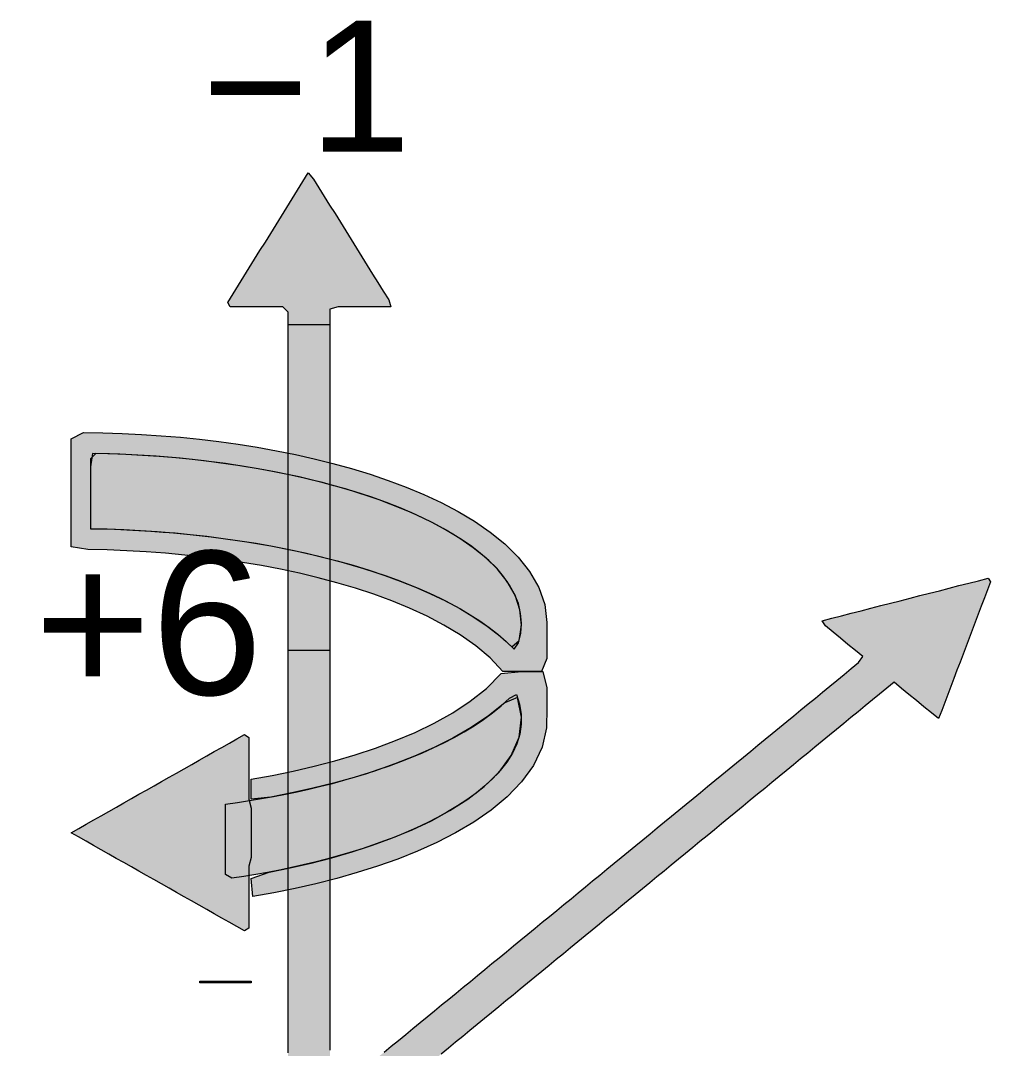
# Model space of a CAD drawing. Extents: x 23 to 1443, y 408 to 1218.
# Drawn here: x 1216.3 to 1366.6, y 1024.4 to 1183.7 of the extents above; entities that cross this region are included whole.
import ezdxf

# ---------------------------------------------------------------- set-up
doc = ezdxf.new("R2010")
doc.units = 0
doc.layers.get('0').update_dxf_attribs({"lineweight": 0})
doc.styles.add('ArialMT', font='ArialMT.ttf')

msp = doc.modelspace()

# ---------------------------------------------------------------- hatches: boundary and pattern name
at = {"true_color": 0x030000}
h = msp.add_hatch(color=256, dxfattribs=at)
h.dxf.hatch_style = 1
h.paths.add_polyline_path([(1264.25, 879.89), (1265.89, 879.89), (1267.53, 879.89), (1269.16, 879.89), (1270.8, 879.89), (1272.44, 879.89), (1273.99, 879.85), (1273.1, 878.54), (1272.21, 877.24), (1271.33, 875.93), (1270.44, 874.63), (1269.55, 873.33), (1268.67, 872.02), (1267.78, 870.72), (1266.89, 869.41), (1266.01, 868.11), (1265.12, 866.81), (1264.23, 865.5), (1263.35, 864.2), (1262.46, 862.89), (1261.57, 861.59), (1260.69, 861.21), (1259.8, 862.52), (1258.91, 863.82), (1258.03, 865.13), (1257.14, 866.43), (1256.25, 867.73), (1255.36, 869.04), (1254.48, 870.34), (1253.59, 871.65), (1252.7, 872.95), (1251.82, 874.25), (1250.93, 875.56), (1250.04, 876.86), (1249.16, 878.17), (1248.27, 879.47), (1249.09, 879.89), (1250.72, 879.89), (1252.36, 879.89), (1254, 879.89), (1255.64, 879.89), (1257.27, 879.89), (1257.75, 881), (1257.75, 882.55), (1257.75, 884.1), (1257.75, 885.65), (1257.75, 887.2), (1257.75, 888.75), (1257.75, 890.3), (1257.75, 891.85), (1257.75, 893.41), (1257.75, 894.96), (1257.75, 896.51), (1257.75, 898.06), (1257.75, 899.61), (1257.75, 901.16), (1257.75, 902.71), (1257.75, 904.27), (1257.75, 905.82), (1257.75, 907.37), (1257.75, 908.92), (1257.75, 910.47), (1257.75, 912.02), (1257.75, 913.57), (1257.75, 915.12), (1257.75, 916.68), (1257.75, 918.23), (1257.75, 919.78), (1257.75, 921.33), (1257.75, 922.88), (1257.75, 924.43), (1257.75, 925.98), (1257.75, 927.53), (1257.75, 929.09), (1257.75, 930.64), (1257.75, 932.19), (1257.75, 933.74), (1257.75, 935.29), (1257.75, 936.84), (1257.75, 938.39), (1257.75, 939.95), (1257.75, 941.5), (1257.75, 943.05), (1257.75, 944.6), (1257.75, 946.15), (1257.75, 947.7), (1257.75, 949.25), (1257.75, 950.8), (1257.75, 952.36), (1257.75, 953.91), (1257.75, 955.46), (1257.75, 957.01), (1257.75, 958.56), (1257.75, 960.11), (1257.75, 961.66), (1257.75, 963.22), (1257.75, 964.77), (1257.75, 966.32), (1257.75, 967.87), (1257.75, 969.42), (1257.75, 970.97), (1257.75, 972.52), (1257.75, 974.07), (1257.75, 975.63), (1257.75, 977.18), (1257.75, 978.73), (1257.75, 980.28), (1257.75, 981.83), (1257.75, 983.38), (1257.75, 984.93), (1257.75, 986.48), (1257.75, 988.04), (1257.75, 989.59), (1257.75, 991.14), (1257.75, 992.69), (1257.75, 994.24), (1257.75, 995.79), (1257.75, 997.34), (1257.75, 998.9), (1257.75, 1000.45), (1257.75, 1002), (1257.75, 1003.55), (1257.75, 1005.1), (1257.75, 1006.65), (1257.75, 1008.2), (1257.75, 1009.75), (1257.75, 1011.31), (1257.75, 1012.86), (1257.75, 1014.41), (1257.75, 1015.96), (1257.75, 1017.51), (1257.75, 1019.06), (1257.75, 1020.61), (1257.75, 1022.16), (1257.75, 1023.72), (1257.75, 1025.27), (1257.75, 1026.82), (1257.75, 1028.37), (1257.75, 1029.92), (1257.75, 1031.47), (1257.75, 1033.02), (1257.75, 1034.58), (1257.75, 1036.13), (1257.75, 1037.68), (1257.75, 1039.23), (1257.75, 1040.78), (1257.75, 1042.33), (1257.75, 1043.88), (1257.75, 1045.43), (1257.75, 1046.99), (1257.75, 1048.54), (1257.75, 1050.09), (1257.75, 1051.64), (1257.75, 1053.19), (1257.75, 1054.74), (1257.75, 1056.29), (1257.75, 1057.85), (1257.75, 1059.4), (1257.75, 1060.95), (1257.75, 1062.5), (1257.75, 1064.05), (1257.75, 1065.6), (1257.75, 1067.15), (1257.75, 1068.7), (1257.75, 1070.26), (1257.75, 1071.81), (1257.75, 1073.36), (1257.75, 1074.91), (1257.75, 1076.46), (1257.75, 1078.01), (1257.75, 1079.56), (1257.75, 1081.11), (1257.75, 1082.67), (1257.75, 1084.22), (1257.75, 1085.77), (1257.75, 1087.32), (1257.75, 1088.87), (1257.75, 1090.42), (1257.75, 1091.97), (1257.75, 1093.53), (1257.75, 1095.08), (1257.75, 1096.63), (1257.75, 1098.18), (1257.75, 1099.73), (1257.75, 1101.28), (1257.75, 1102.83), (1257.75, 1104.38), (1257.75, 1105.94), (1257.75, 1107.49), (1257.75, 1109.04), (1257.75, 1110.59), (1257.75, 1112.14), (1257.75, 1113.69), (1257.75, 1115.24), (1257.75, 1116.79), (1257.75, 1118.35), (1257.75, 1119.9), (1257.75, 1121.45), (1257.75, 1123), (1257.75, 1124.55), (1257.75, 1126.1), (1257.75, 1127.65), (1257.75, 1129.21), (1257.75, 1130.76), (1257.75, 1132.31), (1257.75, 1133.86), (1257.75, 1135.41), (1257.75, 1136.96), (1257.75, 1138.51), (1256.95, 1139.31), (1255.32, 1139.31), (1253.68, 1139.31), (1252.04, 1139.31), (1250.41, 1139.31), (1248.77, 1139.31), (1248.41, 1140.01), (1249.25, 1141.34), (1250.08, 1142.68), (1250.91, 1144.02), (1251.74, 1145.35), (1252.57, 1146.69), (1253.4, 1148.03), (1254.23, 1149.36), (1255.06, 1150.7), (1255.89, 1152.04), (1256.72, 1153.37), (1257.56, 1154.71), (1258.39, 1156.05), (1259.22, 1157.38), (1260.05, 1158.72), (1260.88, 1160.06), (1261.71, 1159.11), (1262.54, 1157.77), (1263.37, 1156.43), (1264.2, 1155.1), (1265.04, 1153.76), (1265.87, 1152.42), (1266.7, 1151.09), (1267.53, 1149.75), (1268.36, 1148.41), (1269.19, 1147.08), (1270.02, 1145.74), (1270.85, 1144.4), (1271.68, 1143.07), (1272.51, 1141.73), (1273.35, 1140.4), (1273.7, 1139.31), (1272.07, 1139.31), (1270.43, 1139.31), (1268.79, 1139.31), (1267.16, 1139.31), (1265.52, 1139.31), (1264.25, 1138.96), (1264.25, 1137.41), (1264.25, 1135.86), (1264.25, 1134.31), (1264.25, 1132.76), (1264.25, 1131.21), (1264.25, 1129.65), (1264.25, 1128.1), (1264.25, 1126.55), (1264.25, 1125), (1264.25, 1123.45), (1264.25, 1121.9), (1264.25, 1120.35), (1264.25, 1118.8), (1264.25, 1117.24), (1264.25, 1115.69), (1264.25, 1114.14), (1264.25, 1112.59), (1264.25, 1111.04), (1264.25, 1109.49), (1264.25, 1107.94), (1264.25, 1106.38), (1264.25, 1104.83), (1264.25, 1103.28), (1264.25, 1101.73), (1264.25, 1100.18), (1264.25, 1098.63), (1264.25, 1097.08), (1264.25, 1095.53), (1264.25, 1093.97), (1264.25, 1092.42), (1264.25, 1090.87), (1264.25, 1089.32), (1264.25, 1087.77), (1264.25, 1086.22), (1264.25, 1084.67), (1264.25, 1083.11), (1264.25, 1081.56), (1264.25, 1080.01), (1264.25, 1078.46), (1264.25, 1076.91), (1264.25, 1075.36), (1264.25, 1073.81), (1264.25, 1072.26), (1264.25, 1070.7), (1264.25, 1069.15), (1264.25, 1067.6), (1264.25, 1066.05), (1264.25, 1064.5), (1264.25, 1062.95), (1264.25, 1061.4), (1264.25, 1059.85), (1264.25, 1058.29), (1264.25, 1056.74), (1264.25, 1055.19), (1264.25, 1053.64), (1264.25, 1052.09), (1264.25, 1050.54), (1264.25, 1048.99), (1264.25, 1047.43), (1264.25, 1045.88), (1264.25, 1044.33), (1264.25, 1042.78), (1264.25, 1041.23), (1264.25, 1039.68), (1264.25, 1038.13), (1264.25, 1036.58), (1264.25, 1035.02), (1264.25, 1033.47), (1264.25, 1031.92), (1264.25, 1030.37), (1264.25, 1028.82), (1264.25, 1027.27), (1264.25, 1025.72), (1264.25, 1024.17), (1264.25, 1022.61), (1264.25, 1021.06), (1264.25, 1019.51), (1264.25, 1017.96), (1264.25, 1016.41), (1264.25, 1014.86), (1264.25, 1013.31), (1264.25, 1011.75), (1264.25, 1010.2), (1264.25, 1008.65), (1264.25, 1007.1), (1264.25, 1005.55), (1264.25, 1004), (1264.25, 1002.45), (1264.25, 1000.9), (1264.25, 999.34), (1264.25, 997.79), (1264.25, 996.24), (1264.25, 994.69), (1264.25, 993.14), (1264.25, 991.59), (1264.25, 990.04), (1264.25, 988.48), (1264.25, 986.93), (1264.25, 985.38), (1264.25, 983.83), (1264.25, 982.28), (1264.25, 980.73), (1264.25, 979.18), (1264.25, 977.63), (1264.25, 976.07), (1264.25, 974.52), (1264.25, 972.97), (1264.25, 971.42), (1264.25, 969.87), (1264.25, 968.32), (1264.25, 966.77), (1264.25, 965.22), (1264.25, 963.66), (1264.25, 962.11), (1264.25, 960.56), (1264.25, 959.01), (1264.25, 957.46), (1264.25, 955.91), (1264.25, 954.36), (1264.25, 952.8), (1264.25, 951.25), (1264.25, 949.7), (1264.25, 948.15), (1264.25, 946.6), (1264.25, 945.05), (1264.25, 943.5), (1264.25, 941.95), (1264.25, 940.39), (1264.25, 938.84), (1264.25, 937.29), (1264.25, 935.74), (1264.25, 934.19), (1264.25, 932.64), (1264.25, 931.09), (1264.25, 929.53), (1264.25, 927.98), (1264.25, 926.43), (1264.25, 924.88), (1264.25, 923.33), (1264.25, 921.78), (1264.25, 920.23), (1264.25, 918.68), (1264.25, 917.12), (1264.25, 915.57), (1264.25, 914.02), (1264.25, 912.47), (1264.25, 910.92), (1264.25, 909.37), (1264.25, 907.82), (1264.25, 906.27), (1264.25, 904.71), (1264.25, 903.16), (1264.25, 901.61), (1264.25, 900.06), (1264.25, 898.51), (1264.25, 896.96), (1264.25, 895.41), (1264.25, 893.85), (1264.25, 892.3), (1264.25, 890.75), (1264.25, 889.2), (1264.25, 887.65), (1264.25, 886.1), (1264.25, 884.55), (1264.25, 883), (1264.25, 881.44), (1264.25, 879.89)])
at = {"true_color": 0x000000}
h = msp.add_hatch(color=256, dxfattribs=at)
h.dxf.hatch_style = 1
h.paths.add_polyline_path([(1291.02, 1082.82), (1289.06, 1084.94), (1286.84, 1086.82), (1284.44, 1088.51), (1281.91, 1090.02), (1279.29, 1091.39), (1276.59, 1092.63), (1273.84, 1093.76), (1271.04, 1094.79), (1268.2, 1095.72), (1265.33, 1096.57), (1262.44, 1097.34), (1259.53, 1098.04), (1256.59, 1098.67), (1253.64, 1099.23), (1250.68, 1099.73), (1247.71, 1100.17), (1244.73, 1100.55), (1241.74, 1100.87), (1238.74, 1101.14), (1235.74, 1101.36), (1232.74, 1101.53), (1229.73, 1101.65), (1226.72, 1101.71), (1224.12, 1102.11), (1224.12, 1104.91), (1224.12, 1107.7), (1224.12, 1110.49), (1224.12, 1113.29), (1224.12, 1116.08), (1224.12, 1118.87), (1226.04, 1119.87), (1229.05, 1119.82), (1232.06, 1119.72), (1235.06, 1119.56), (1238.07, 1119.36), (1241.06, 1119.11), (1244.05, 1118.8), (1247.04, 1118.44), (1250.02, 1118.03), (1252.98, 1117.56), (1255.94, 1117.03), (1258.88, 1116.43), (1261.81, 1115.78), (1264.71, 1115.05), (1267.6, 1114.26), (1270.46, 1113.38), (1273.29, 1112.43), (1276.08, 1111.38), (1278.82, 1110.24), (1281.51, 1108.98), (1284.13, 1107.61), (1286.66, 1106.1), (1289.08, 1104.43), (1291.34, 1102.59), (1293.4, 1100.55), (1295.18, 1098.31), (1296.6, 1095.85), (1297.53, 1093.19), (1297.88, 1090.42), (1297.88, 1087.63), (1297.88, 1084.84), (1297.04, 1082.82), (1294.03, 1082.82), (1291.02, 1082.82)])
h.paths.add_polyline_path([(1227.12, 1104.95), (1229.7, 1104.9), (1232.28, 1104.8), (1234.86, 1104.67), (1237.44, 1104.5), (1240.01, 1104.3), (1242.58, 1104.05), (1245.14, 1103.77), (1247.7, 1103.45), (1250.26, 1103.08), (1252.8, 1102.68), (1255.34, 1102.23), (1257.87, 1101.74), (1260.39, 1101.2), (1262.89, 1100.61), (1265.38, 1099.97), (1267.85, 1099.28), (1270.31, 1098.53), (1272.74, 1097.71), (1275.14, 1096.84), (1277.52, 1095.89), (1279.85, 1094.87), (1282.14, 1093.76), (1284.38, 1092.56), (1286.55, 1091.26), (1288.64, 1089.85), (1290.61, 1088.31), (1292.46, 1086.63), (1293.56, 1087.61), (1293.92, 1089.98), (1293.7, 1092.36), (1292.94, 1094.65), (1291.74, 1096.77), (1290.2, 1098.69), (1288.42, 1100.43), (1286.47, 1102), (1284.4, 1103.43), (1282.24, 1104.74), (1280, 1105.94), (1277.71, 1107.04), (1275.37, 1108.06), (1272.99, 1108.99), (1270.58, 1109.86), (1268.14, 1110.65), (1265.68, 1111.38), (1263.2, 1112.06), (1260.71, 1112.67), (1258.2, 1113.24), (1255.67, 1113.76), (1253.14, 1114.22), (1250.6, 1114.65), (1248.05, 1115.03), (1245.49, 1115.36), (1242.92, 1115.66), (1240.36, 1115.91), (1237.78, 1116.13), (1235.21, 1116.3), (1232.63, 1116.44), (1230.05, 1116.55), (1227.46, 1116.61), (1227.12, 1114.54), (1227.12, 1112.15), (1227.12, 1109.75), (1227.12, 1107.35), (1227.12, 1104.95)])
at = {"true_color": 0xcecece}
h = msp.add_hatch(color=256, dxfattribs=at)
h.dxf.hatch_style = 1
h.paths.add_polyline_path([(1227.12, 1104.95), (1228.99, 1104.91), (1230.87, 1104.86), (1232.75, 1104.78), (1234.62, 1104.68), (1236.49, 1104.57), (1238.37, 1104.43), (1240.23, 1104.28), (1242.1, 1104.1), (1243.96, 1103.9), (1245.82, 1103.69), (1247.68, 1103.45), (1249.53, 1103.19), (1251.38, 1102.91), (1253.22, 1102.61), (1255.06, 1102.28), (1256.88, 1101.94), (1258.71, 1101.56), (1260.52, 1101.17), (1262.33, 1100.75), (1264.13, 1100.3), (1265.91, 1099.83), (1267.69, 1099.32), (1269.45, 1098.79), (1271.2, 1098.23), (1272.94, 1097.64), (1274.66, 1097.02), (1276.36, 1096.36), (1278.04, 1095.67), (1279.69, 1094.94), (1281.32, 1094.17), (1282.91, 1093.36), (1284.48, 1092.51), (1286, 1091.61), (1287.48, 1090.65), (1288.9, 1089.65), (1290.27, 1088.59), (1291.57, 1087.48), (1292.78, 1086.3), (1293.46, 1087.24), (1293.81, 1088.75), (1293.93, 1090.29), (1293.8, 1091.83), (1293.45, 1093.34), (1292.87, 1094.81), (1292.1, 1096.21), (1291.16, 1097.55), (1290.09, 1098.81), (1288.89, 1100), (1287.6, 1101.12), (1286.23, 1102.18), (1284.8, 1103.18), (1283.31, 1104.11), (1281.78, 1105), (1280.2, 1105.84), (1278.59, 1106.63), (1276.95, 1107.38), (1275.28, 1108.09), (1273.59, 1108.77), (1271.88, 1109.4), (1270.15, 1110), (1268.4, 1110.57), (1266.64, 1111.1), (1264.87, 1111.61), (1263.08, 1112.09), (1261.28, 1112.54), (1259.48, 1112.96), (1257.66, 1113.35), (1255.84, 1113.72), (1254.01, 1114.07), (1252.17, 1114.39), (1250.33, 1114.69), (1248.48, 1114.97), (1246.63, 1115.22), (1244.77, 1115.45), (1242.91, 1115.66), (1241.05, 1115.85), (1239.18, 1116.02), (1237.31, 1116.16), (1235.44, 1116.29), (1233.56, 1116.4), (1231.69, 1116.48), (1229.81, 1116.55), (1227.94, 1116.6), (1227.12, 1115.75), (1227.12, 1114.2), (1227.12, 1112.66), (1227.12, 1111.12), (1227.12, 1109.58), (1227.12, 1108.04), (1227.12, 1106.5), (1227.12, 1104.95)])
at = {"true_color": 0x030000}
h = msp.add_hatch(color=256, dxfattribs=at)
h.dxf.hatch_style = 1
h.paths.add_polyline_path([(1170.09, 932.1), (1171.25, 931.15), (1172.41, 930.2), (1173.57, 929.25), (1174.72, 928.3), (1175.88, 927.35), (1176.95, 926.42), (1175.41, 926.08), (1173.88, 925.74), (1172.34, 925.4), (1170.81, 925.06), (1169.27, 924.72), (1167.74, 924.38), (1166.2, 924.04), (1164.67, 923.69), (1163.13, 923.35), (1161.6, 923.01), (1160.06, 922.67), (1158.53, 922.33), (1156.99, 921.99), (1155.46, 921.65), (1153.92, 921.31), (1152.39, 920.97), (1152.01, 921.58), (1152.43, 922.84), (1152.84, 924.1), (1153.26, 925.36), (1153.67, 926.62), (1154.09, 927.88), (1154.5, 929.14), (1154.92, 930.4), (1155.33, 931.66), (1155.75, 932.92), (1156.16, 934.18), (1156.58, 935.44), (1156.99, 936.7), (1157.41, 937.96), (1157.82, 939.22), (1158.24, 940.48), (1158.77, 941.4), (1159.92, 940.45), (1161.08, 939.5), (1162.24, 938.55), (1163.4, 937.6), (1164.55, 936.65), (1165.7, 936.05), (1166.82, 936.96), (1167.93, 937.88), (1169.04, 938.79), (1170.16, 939.71), (1171.27, 940.62), (1172.39, 941.54), (1173.5, 942.45), (1174.61, 943.37), (1175.73, 944.28), (1176.84, 945.19), (1177.96, 946.11), (1179.07, 947.02), (1180.18, 947.94), (1181.3, 948.85), (1182.41, 949.77), (1183.53, 950.68), (1184.64, 951.6), (1185.75, 952.51), (1186.87, 953.42), (1187.98, 954.34), (1189.1, 955.25), (1190.21, 956.17), (1191.32, 957.08), (1192.44, 958), (1193.55, 958.91), (1194.67, 959.83), (1195.78, 960.74), (1196.89, 961.65), (1198.01, 962.57), (1199.12, 963.48), (1200.24, 964.4), (1201.35, 965.31), (1202.46, 966.23), (1203.58, 967.14), (1204.69, 968.06), (1205.81, 968.97), (1206.92, 969.89), (1208.03, 970.8), (1209.15, 971.71), (1210.26, 972.63), (1211.38, 973.54), (1212.49, 974.46), (1213.61, 975.37), (1214.72, 976.29), (1215.83, 977.2), (1216.95, 978.12), (1218.06, 979.03), (1219.18, 979.94), (1220.29, 980.86), (1221.4, 981.77), (1222.52, 982.69), (1223.63, 983.6), (1224.75, 984.52), (1225.86, 985.43), (1226.97, 986.35), (1228.09, 987.26), (1229.2, 988.18), (1230.32, 989.09), (1231.43, 990), (1232.54, 990.92), (1233.66, 991.83), (1234.77, 992.75), (1235.89, 993.66), (1237, 994.58), (1238.11, 995.49), (1239.23, 996.41), (1240.34, 997.32), (1241.46, 998.23), (1242.57, 999.15), (1243.68, 1000.06), (1244.8, 1000.98), (1245.91, 1001.89), (1247.03, 1002.81), (1248.14, 1003.72), (1249.25, 1004.64), (1250.37, 1005.55), (1251.48, 1006.47), (1252.6, 1007.38), (1253.71, 1008.29), (1254.82, 1009.21), (1255.94, 1010.12), (1257.05, 1011.04), (1258.17, 1011.95), (1259.28, 1012.87), (1260.39, 1013.78), (1261.51, 1014.7), (1262.62, 1015.61), (1263.74, 1016.52), (1264.85, 1017.44), (1265.97, 1018.35), (1267.08, 1019.27), (1268.19, 1020.18), (1269.31, 1021.1), (1270.42, 1022.01), (1271.54, 1022.93), (1272.65, 1023.84), (1273.76, 1024.76), (1274.88, 1025.67), (1275.99, 1026.58), (1277.11, 1027.5), (1278.22, 1028.41), (1279.33, 1029.33), (1280.45, 1030.24), (1281.56, 1031.16), (1282.68, 1032.07), (1283.79, 1032.99), (1284.9, 1033.9), (1286.02, 1034.81), (1287.13, 1035.73), (1288.25, 1036.64), (1289.36, 1037.56), (1290.47, 1038.47), (1291.59, 1039.39), (1292.7, 1040.3), (1293.82, 1041.22), (1294.93, 1042.13), (1296.04, 1043.04), (1297.16, 1043.96), (1298.27, 1044.87), (1299.39, 1045.79), (1300.5, 1046.7), (1301.61, 1047.62), (1302.73, 1048.53), (1303.84, 1049.45), (1304.96, 1050.36), (1306.07, 1051.28), (1307.18, 1052.19), (1308.3, 1053.1), (1309.41, 1054.02), (1310.53, 1054.93), (1311.64, 1055.85), (1312.75, 1056.76), (1313.87, 1057.68), (1314.98, 1058.59), (1316.1, 1059.51), (1317.21, 1060.42), (1318.33, 1061.33), (1319.44, 1062.25), (1320.55, 1063.16), (1321.67, 1064.08), (1322.78, 1064.99), (1323.9, 1065.91), (1325.01, 1066.82), (1326.12, 1067.74), (1327.24, 1068.65), (1328.35, 1069.57), (1329.47, 1070.48), (1330.58, 1071.39), (1331.69, 1072.31), (1332.81, 1073.22), (1333.92, 1074.14), (1335.04, 1075.05), (1336.15, 1075.97), (1337.26, 1076.88), (1338.38, 1077.8), (1339.49, 1078.71), (1340.61, 1079.62), (1341.72, 1080.54), (1342.83, 1081.45), (1343.95, 1082.37), (1345.06, 1083.28), (1346.18, 1084.2), (1346.86, 1085.12), (1345.7, 1086.07), (1344.54, 1087.02), (1343.38, 1087.97), (1342.23, 1088.92), (1341.07, 1089.87), (1340.52, 1090.69), (1342.03, 1091.08), (1343.55, 1091.47), (1345.06, 1091.85), (1346.58, 1092.24), (1348.1, 1092.63), (1349.61, 1093.02), (1351.13, 1093.4), (1352.65, 1093.79), (1354.16, 1094.18), (1355.68, 1094.57), (1357.19, 1094.95), (1358.71, 1095.34), (1360.23, 1095.73), (1361.74, 1096.12), (1363.26, 1096.5), (1364.78, 1096.89), (1366.29, 1097.28), (1366.63, 1096.7), (1366.15, 1095.45), (1365.68, 1094.21), (1365.21, 1092.96), (1364.74, 1091.72), (1364.27, 1090.47), (1363.79, 1089.23), (1363.32, 1087.98), (1362.85, 1086.74), (1362.38, 1085.5), (1361.91, 1084.25), (1361.43, 1083.01), (1360.96, 1081.76), (1360.49, 1080.52), (1360.02, 1079.27), (1359.54, 1078.03), (1359.07, 1076.78), (1358.6, 1075.54), (1357.47, 1076.41), (1356.31, 1077.36), (1355.15, 1078.31), (1354, 1079.26), (1352.84, 1080.21), (1351.68, 1081.16), (1350.57, 1080.25), (1349.45, 1079.33), (1348.34, 1078.42), (1347.23, 1077.5), (1346.11, 1076.59), (1345, 1075.67), (1343.88, 1074.76), (1342.77, 1073.85), (1341.66, 1072.93), (1340.54, 1072.02), (1339.43, 1071.1), (1338.31, 1070.19), (1337.2, 1069.27), (1336.09, 1068.36), (1334.97, 1067.44), (1333.86, 1066.53), (1332.74, 1065.62), (1331.63, 1064.7), (1330.52, 1063.79), (1329.4, 1062.87), (1328.29, 1061.96), (1327.17, 1061.04), (1326.06, 1060.13), (1324.95, 1059.21), (1323.83, 1058.3), (1322.72, 1057.38), (1321.6, 1056.47), (1320.49, 1055.56), (1319.38, 1054.64), (1318.26, 1053.73), (1317.15, 1052.81), (1316.03, 1051.9), (1314.92, 1050.98), (1313.81, 1050.07), (1312.69, 1049.15), (1311.58, 1048.24), (1310.46, 1047.33), (1309.35, 1046.41), (1308.24, 1045.5), (1307.12, 1044.58), (1306.01, 1043.67), (1304.89, 1042.75), (1303.78, 1041.84), (1302.66, 1040.92), (1301.55, 1040.01), (1300.44, 1039.09), (1299.32, 1038.18), (1298.21, 1037.27), (1297.09, 1036.35), (1295.98, 1035.44), (1294.87, 1034.52), (1293.75, 1033.61), (1292.64, 1032.69), (1291.52, 1031.78), (1290.41, 1030.86), (1289.3, 1029.95), (1288.18, 1029.04), (1287.07, 1028.12), (1285.95, 1027.21), (1284.84, 1026.29), (1283.73, 1025.38), (1282.61, 1024.46), (1281.5, 1023.55), (1280.38, 1022.63), (1279.27, 1021.72), (1278.16, 1020.8), (1277.04, 1019.89), (1275.93, 1018.98), (1274.81, 1018.06), (1273.7, 1017.15), (1272.59, 1016.23), (1271.47, 1015.32), (1270.36, 1014.4), (1269.24, 1013.49), (1268.13, 1012.57), (1267.02, 1011.66), (1265.9, 1010.75), (1264.79, 1009.83), (1263.67, 1008.92), (1262.56, 1008), (1261.45, 1007.09), (1260.33, 1006.17), (1259.22, 1005.26), (1258.1, 1004.34), (1256.99, 1003.43), (1255.88, 1002.51), (1254.76, 1001.6), (1253.65, 1000.69), (1252.53, 999.77), (1251.42, 998.86), (1250.3, 997.94), (1249.19, 997.03), (1248.08, 996.11), (1246.96, 995.2), (1245.85, 994.28), (1244.73, 993.37), (1243.62, 992.46), (1242.51, 991.54), (1241.39, 990.63), (1240.28, 989.71), (1239.16, 988.8), (1238.05, 987.88), (1236.94, 986.97), (1235.82, 986.05), (1234.71, 985.14), (1233.59, 984.23), (1232.48, 983.31), (1231.37, 982.4), (1230.25, 981.48), (1229.14, 980.57), (1228.02, 979.65), (1226.91, 978.74), (1225.8, 977.82), (1224.68, 976.91), (1223.57, 975.99), (1222.45, 975.08), (1221.34, 974.17), (1220.23, 973.25), (1219.11, 972.34), (1218, 971.42), (1216.88, 970.51), (1215.77, 969.59), (1214.66, 968.68), (1213.54, 967.76), (1212.43, 966.85), (1211.31, 965.94), (1210.2, 965.02), (1209.09, 964.11), (1207.97, 963.19), (1206.86, 962.28), (1205.74, 961.36), (1204.63, 960.45), (1203.52, 959.53), (1202.4, 958.62), (1201.29, 957.7), (1200.17, 956.79), (1199.06, 955.88), (1197.95, 954.96), (1196.83, 954.05), (1195.72, 953.13), (1194.6, 952.22), (1193.49, 951.3), (1192.37, 950.39), (1191.26, 949.47), (1190.15, 948.56), (1189.03, 947.65), (1187.92, 946.73), (1186.8, 945.82), (1185.69, 944.9), (1184.58, 943.99), (1183.46, 943.07), (1182.35, 942.16), (1181.23, 941.24), (1180.12, 940.33), (1179.01, 939.41), (1177.89, 938.5), (1176.78, 937.59), (1175.66, 936.67), (1174.55, 935.76), (1173.44, 934.84), (1172.32, 933.93), (1171.21, 933.01), (1170.09, 932.1)])
at = {"true_color": 0x000000}
h = msp.add_hatch(color=256, dxfattribs=at)
h.dxf.hatch_style = 1
h.paths.add_polyline_path([(1252.02, 1066.14), (1255.3, 1066.72), (1258.55, 1067.39), (1261.79, 1068.14), (1265, 1068.98), (1268.18, 1069.92), (1271.32, 1070.96), (1274.42, 1072.11), (1277.45, 1073.39), (1280.41, 1074.82), (1283.27, 1076.41), (1285.99, 1078.2), (1288.52, 1080.21), (1290.76, 1082.51), (1293.92, 1082.82), (1297.26, 1082.82), (1297.88, 1080.3), (1297.88, 1077.21), (1297.81, 1074.11), (1297.13, 1071.09), (1295.78, 1068.27), (1293.93, 1065.7), (1291.71, 1063.39), (1289.22, 1061.33), (1286.55, 1059.48), (1283.73, 1057.82), (1280.81, 1056.32), (1277.81, 1054.97), (1274.75, 1053.75), (1271.63, 1052.65), (1268.48, 1051.65), (1265.29, 1050.75), (1262.07, 1049.93), (1258.83, 1049.2), (1255.57, 1048.55), (1252.29, 1047.98), (1252.02, 1050.77), (1254.82, 1051.73), (1258.08, 1052.38), (1261.32, 1053.12), (1264.53, 1053.94), (1267.71, 1054.86), (1270.86, 1055.89), (1273.96, 1057.03), (1277.01, 1058.29), (1279.98, 1059.69), (1282.85, 1061.26), (1285.6, 1063.02), (1288.16, 1064.99), (1290.45, 1067.24), (1292.32, 1069.8), (1293.55, 1072.67), (1293.92, 1075.73), (1293.33, 1078.77), (1291.35, 1077.98), (1288.84, 1075.95), (1286.14, 1074.13), (1283.31, 1072.49), (1280.38, 1071.02), (1277.37, 1069.69), (1274.29, 1068.49), (1271.17, 1067.4), (1268.01, 1066.42), (1264.81, 1065.53), (1261.59, 1064.73), (1258.35, 1064.01), (1255.09, 1063.37), (1252.02, 1063.04), (1252.02, 1066.14)])
at = {"true_color": 0xfffcfc}
h = msp.add_hatch(color=256, dxfattribs=at)
h.dxf.hatch_style = 1
h.paths.add_polyline_path([(1248.05, 1062.26), (1249.92, 1062.53), (1251.78, 1062.82), (1253.63, 1063.13), (1255.48, 1063.46), (1257.33, 1063.82), (1259.16, 1064.2), (1260.99, 1064.6), (1262.81, 1065.04), (1264.62, 1065.49), (1266.42, 1065.98), (1268.21, 1066.49), (1269.98, 1067.04), (1271.74, 1067.61), (1273.49, 1068.21), (1275.21, 1068.85), (1276.92, 1069.53), (1278.61, 1070.24), (1280.27, 1070.99), (1281.9, 1071.78), (1283.5, 1072.61), (1285.06, 1073.49), (1286.58, 1074.42), (1288.05, 1075.4), (1289.46, 1076.43), (1290.81, 1077.52), (1292.09, 1078.67), (1293.15, 1079.27), (1293.64, 1077.77), (1293.89, 1076.23), (1293.9, 1074.67), (1293.67, 1073.13), (1293.2, 1071.63), (1292.52, 1070.18), (1291.66, 1068.79), (1290.65, 1067.48), (1289.5, 1066.24), (1288.24, 1065.08), (1286.9, 1063.98), (1285.48, 1062.95), (1284.01, 1061.98), (1282.48, 1061.06), (1280.91, 1060.19), (1279.3, 1059.37), (1277.66, 1058.6), (1275.99, 1057.86), (1274.29, 1057.17), (1272.57, 1056.52), (1270.84, 1055.9), (1269.08, 1055.31), (1267.31, 1054.76), (1265.53, 1054.24), (1263.73, 1053.75), (1261.92, 1053.28), (1260.1, 1052.85), (1258.27, 1052.44), (1256.44, 1052.06), (1254.59, 1051.7), (1252.74, 1051.37), (1250.89, 1051.06), (1249.03, 1050.78), (1248.05, 1051.38), (1248.05, 1052.93), (1248.05, 1054.49), (1248.05, 1056.04), (1248.05, 1057.6), (1248.05, 1059.15), (1248.05, 1060.71), (1248.05, 1062.26)])
at = {"true_color": 0xffffff}
h = msp.add_hatch(color=256, dxfattribs=at)
h.dxf.hatch_style = 1
h.paths.add_polyline_path([(1251.65, 1052.64), (1251.65, 1050.72), (1251.65, 1048.81), (1251.65, 1046.89), (1251.65, 1044.97), (1251.65, 1043.06), (1250.98, 1042.63), (1249.81, 1043.3), (1248.64, 1043.96), (1247.47, 1044.62), (1246.3, 1045.28), (1245.14, 1045.94), (1243.97, 1046.6), (1242.8, 1047.26), (1241.63, 1047.92), (1240.46, 1048.58), (1239.3, 1049.24), (1238.13, 1049.91), (1236.96, 1050.57), (1235.79, 1051.23), (1234.63, 1051.89), (1233.46, 1052.55), (1232.29, 1053.21), (1231.12, 1053.87), (1229.95, 1054.53), (1228.79, 1055.19), (1227.62, 1055.85), (1226.45, 1056.52), (1225.28, 1057.18), (1224.13, 1057.84), (1225.3, 1058.5), (1226.46, 1059.16), (1227.63, 1059.82), (1228.8, 1060.48), (1229.97, 1061.14), (1231.14, 1061.8), (1232.3, 1062.46), (1233.47, 1063.13), (1234.64, 1063.79), (1235.81, 1064.45), (1236.98, 1065.11), (1238.14, 1065.77), (1239.31, 1066.43), (1240.48, 1067.09), (1241.65, 1067.75), (1242.82, 1068.41), (1243.98, 1069.07), (1245.15, 1069.74), (1246.32, 1070.4), (1247.49, 1071.06), (1248.66, 1071.72), (1249.82, 1072.38), (1250.99, 1073.04), (1251.65, 1072.58), (1251.65, 1070.67), (1251.65, 1068.75), (1251.65, 1066.83), (1251.65, 1064.92), (1251.67, 1063.03), (1252.02, 1061.65), (1252.02, 1059.74), (1252.02, 1057.82), (1252.02, 1055.9), (1252.02, 1053.99), (1251.65, 1052.64)])

# ---------------------------------------------------------------- linework, layer by layer
at = {"true_color": 0x030000}
for points in [[(1257.75, 1023.72), (1257.75, 1025.27), (1257.75, 1026.82), (1257.75, 1028.37), (1257.75, 1029.92), (1257.75, 1031.47), (1257.75, 1033.02), (1257.75, 1034.58), (1257.75, 1036.13), (1257.75, 1037.68), (1257.75, 1039.23), (1257.75, 1040.78), (1257.75, 1042.33), (1257.75, 1043.88), (1257.75, 1045.43), (1257.75, 1046.99), (1257.75, 1048.54), (1257.75, 1050.09), (1257.75, 1051.64), (1257.75, 1053.19), (1257.75, 1054.74), (1257.75, 1056.29), (1257.75, 1057.85), (1257.75, 1059.4), (1257.75, 1060.95), (1257.75, 1062.5), (1257.75, 1064.05), (1257.75, 1065.6), (1257.75, 1067.15), (1257.75, 1068.7), (1257.75, 1070.26), (1257.75, 1071.81), (1257.75, 1073.36), (1257.75, 1074.91), (1257.75, 1076.46), (1257.75, 1078.01), (1257.75, 1079.56), (1257.75, 1081.11), (1257.75, 1082.67), (1257.75, 1084.22), (1257.75, 1085.77), (1257.75, 1087.32), (1257.75, 1088.87), (1257.75, 1090.42), (1257.75, 1091.97), (1257.75, 1093.53), (1257.75, 1095.08), (1257.75, 1096.63), (1257.75, 1098.18), (1257.75, 1099.73), (1257.75, 1101.28), (1257.75, 1102.83), (1257.75, 1104.38), (1257.75, 1105.94), (1257.75, 1107.49), (1257.75, 1109.04), (1257.75, 1110.59), (1257.75, 1112.14), (1257.75, 1113.69), (1257.75, 1115.24), (1257.75, 1116.79), (1257.75, 1118.35), (1257.75, 1119.9), (1257.75, 1121.45), (1257.75, 1123), (1257.75, 1124.55), (1257.75, 1126.1), (1257.75, 1127.65), (1257.75, 1129.21), (1257.75, 1130.76), (1257.75, 1132.31), (1257.75, 1133.86), (1257.75, 1135.41), (1257.75, 1136.96), (1257.75, 1138.51), (1256.95, 1139.31), (1255.32, 1139.31), (1253.68, 1139.31), (1252.04, 1139.31), (1250.41, 1139.31), (1248.77, 1139.31), (1248.41, 1140.01), (1249.25, 1141.34), (1250.08, 1142.68), (1250.91, 1144.02), (1251.74, 1145.35), (1252.57, 1146.69), (1253.4, 1148.03), (1254.23, 1149.36), (1255.06, 1150.7), (1255.89, 1152.04), (1256.72, 1153.37), (1257.56, 1154.71), (1258.39, 1156.05), (1259.22, 1157.38), (1260.05, 1158.72), (1260.88, 1160.06), (1261.71, 1159.11), (1262.54, 1157.77), (1263.37, 1156.43), (1264.2, 1155.1), (1265.04, 1153.76), (1265.87, 1152.42), (1266.7, 1151.09), (1267.53, 1149.75), (1268.36, 1148.41), (1269.19, 1147.08), (1270.02, 1145.74), (1270.85, 1144.4), (1271.68, 1143.07), (1272.51, 1141.73), (1273.35, 1140.4), (1273.7, 1139.31), (1272.07, 1139.31), (1270.43, 1139.31), (1268.79, 1139.31), (1267.16, 1139.31), (1265.52, 1139.31), (1264.25, 1138.96), (1264.25, 1137.41), (1264.25, 1135.86), (1264.25, 1134.31), (1264.25, 1132.76), (1264.25, 1131.21), (1264.25, 1129.65), (1264.25, 1128.1), (1264.25, 1126.55), (1264.25, 1125), (1264.25, 1123.45), (1264.25, 1121.9), (1264.25, 1120.35), (1264.25, 1118.8), (1264.25, 1117.24), (1264.25, 1115.69), (1264.25, 1114.14), (1264.25, 1112.59), (1264.25, 1111.04), (1264.25, 1109.49), (1264.25, 1107.94), (1264.25, 1106.38), (1264.25, 1104.83), (1264.25, 1103.28), (1264.25, 1101.73), (1264.25, 1100.18), (1264.25, 1098.63), (1264.25, 1097.08), (1264.25, 1095.53), (1264.25, 1093.97), (1264.25, 1092.42), (1264.25, 1090.87), (1264.25, 1089.32), (1264.25, 1087.77), (1264.25, 1086.22), (1264.25, 1084.67), (1264.25, 1083.11), (1264.25, 1081.56), (1264.25, 1080.01), (1264.25, 1078.46), (1264.25, 1076.91), (1264.25, 1075.36), (1264.25, 1073.81), (1264.25, 1072.26), (1264.25, 1070.7), (1264.25, 1069.15), (1264.25, 1067.6), (1264.25, 1066.05), (1264.25, 1064.5), (1264.25, 1062.95), (1264.25, 1061.4), (1264.25, 1059.85), (1264.25, 1058.29), (1264.25, 1056.74), (1264.25, 1055.19), (1264.25, 1053.64), (1264.25, 1052.09), (1264.25, 1050.54), (1264.25, 1048.99), (1264.25, 1047.43), (1264.25, 1045.88), (1264.25, 1044.33), (1264.25, 1042.78), (1264.25, 1041.23), (1264.25, 1039.68), (1264.25, 1038.13), (1264.25, 1036.58), (1264.25, 1035.02), (1264.25, 1033.47), (1264.25, 1031.92), (1264.25, 1030.37), (1264.25, 1028.82), (1264.25, 1027.27), (1264.25, 1025.72), (1264.25, 1024.17)], [(1257.75, 1086.06), (1257.75, 1136.61), (1264.25, 1136.61), (1264.25, 1086.06), (1257.75, 1086.06)], [(1272.65, 1023.84), (1273.76, 1024.76), (1274.88, 1025.67), (1275.99, 1026.58), (1277.11, 1027.5), (1278.22, 1028.41), (1279.33, 1029.33), (1280.45, 1030.24), (1281.56, 1031.16), (1282.68, 1032.07), (1283.79, 1032.99), (1284.9, 1033.9), (1286.02, 1034.81), (1287.13, 1035.73), (1288.25, 1036.64), (1289.36, 1037.56), (1290.47, 1038.47), (1291.59, 1039.39), (1292.7, 1040.3), (1293.82, 1041.22), (1294.93, 1042.13), (1296.04, 1043.04), (1297.16, 1043.96), (1298.27, 1044.87), (1299.39, 1045.79), (1300.5, 1046.7), (1301.61, 1047.62), (1302.73, 1048.53), (1303.84, 1049.45), (1304.96, 1050.36), (1306.07, 1051.28), (1307.18, 1052.19), (1308.3, 1053.1), (1309.41, 1054.02), (1310.53, 1054.93), (1311.64, 1055.85), (1312.75, 1056.76), (1313.87, 1057.68), (1314.98, 1058.59), (1316.1, 1059.51), (1317.21, 1060.42), (1318.33, 1061.33), (1319.44, 1062.25), (1320.55, 1063.16), (1321.67, 1064.08), (1322.78, 1064.99), (1323.9, 1065.91), (1325.01, 1066.82), (1326.12, 1067.74), (1327.24, 1068.65), (1328.35, 1069.57), (1329.47, 1070.48), (1330.58, 1071.39), (1331.69, 1072.31), (1332.81, 1073.22), (1333.92, 1074.14), (1335.04, 1075.05), (1336.15, 1075.97), (1337.26, 1076.88), (1338.38, 1077.8), (1339.49, 1078.71), (1340.61, 1079.62), (1341.72, 1080.54), (1342.83, 1081.45), (1343.95, 1082.37), (1345.06, 1083.28), (1346.18, 1084.2), (1346.86, 1085.12), (1345.7, 1086.07), (1344.54, 1087.02), (1343.38, 1087.97), (1342.23, 1088.92), (1341.07, 1089.87), (1340.52, 1090.69), (1342.03, 1091.08), (1343.55, 1091.47), (1345.06, 1091.85), (1346.58, 1092.24), (1348.1, 1092.63), (1349.61, 1093.02), (1351.13, 1093.4), (1352.65, 1093.79), (1354.16, 1094.18), (1355.68, 1094.57), (1357.19, 1094.95), (1358.71, 1095.34), (1360.23, 1095.73), (1361.74, 1096.12), (1363.26, 1096.5), (1364.78, 1096.89), (1366.29, 1097.28), (1366.63, 1096.7), (1366.15, 1095.45), (1365.68, 1094.21), (1365.21, 1092.96), (1364.74, 1091.72), (1364.27, 1090.47), (1363.79, 1089.23), (1363.32, 1087.98), (1362.85, 1086.74), (1362.38, 1085.5), (1361.91, 1084.25), (1361.43, 1083.01), (1360.96, 1081.76), (1360.49, 1080.52), (1360.02, 1079.27), (1359.54, 1078.03), (1359.07, 1076.78), (1358.6, 1075.54), (1357.47, 1076.41), (1356.31, 1077.36), (1355.15, 1078.31), (1354, 1079.26), (1352.84, 1080.21), (1351.68, 1081.16), (1350.57, 1080.25), (1349.45, 1079.33), (1348.34, 1078.42), (1347.23, 1077.5), (1346.11, 1076.59), (1345, 1075.67), (1343.88, 1074.76), (1342.77, 1073.85), (1341.66, 1072.93), (1340.54, 1072.02), (1339.43, 1071.1), (1338.31, 1070.19), (1337.2, 1069.27), (1336.09, 1068.36), (1334.97, 1067.44), (1333.86, 1066.53), (1332.74, 1065.62), (1331.63, 1064.7), (1330.52, 1063.79), (1329.4, 1062.87), (1328.29, 1061.96), (1327.17, 1061.04), (1326.06, 1060.13), (1324.95, 1059.21), (1323.83, 1058.3), (1322.72, 1057.38), (1321.6, 1056.47), (1320.49, 1055.56), (1319.38, 1054.64), (1318.26, 1053.73), (1317.15, 1052.81), (1316.03, 1051.9), (1314.92, 1050.98), (1313.81, 1050.07), (1312.69, 1049.15), (1311.58, 1048.24), (1310.46, 1047.33), (1309.35, 1046.41), (1308.24, 1045.5), (1307.12, 1044.58), (1306.01, 1043.67), (1304.89, 1042.75), (1303.78, 1041.84), (1302.66, 1040.92), (1301.55, 1040.01), (1300.44, 1039.09), (1299.32, 1038.18), (1298.21, 1037.27), (1297.09, 1036.35), (1295.98, 1035.44), (1294.87, 1034.52), (1293.75, 1033.61), (1292.64, 1032.69), (1291.52, 1031.78), (1290.41, 1030.86), (1289.3, 1029.95), (1288.18, 1029.04), (1287.07, 1028.12), (1285.95, 1027.21), (1284.84, 1026.29), (1283.73, 1025.38), (1282.61, 1024.46), (1281.5, 1023.55)]]:
    msp.add_lwpolyline(points, dxfattribs=at)
at = {"true_color": 0x000000}
for points in [[(1291.02, 1082.82), (1289.06, 1084.94), (1286.84, 1086.82), (1284.44, 1088.51), (1281.91, 1090.02), (1279.29, 1091.39), (1276.59, 1092.63), (1273.84, 1093.76), (1271.04, 1094.79), (1268.2, 1095.72), (1265.33, 1096.57), (1262.44, 1097.34), (1259.53, 1098.04), (1256.59, 1098.67), (1253.64, 1099.23), (1250.68, 1099.73), (1247.71, 1100.17), (1244.73, 1100.55), (1241.74, 1100.87), (1238.74, 1101.14), (1235.74, 1101.36), (1232.74, 1101.53), (1229.73, 1101.65), (1226.72, 1101.71), (1224.12, 1102.11), (1224.12, 1104.91), (1224.12, 1107.7), (1224.12, 1110.49), (1224.12, 1113.29), (1224.12, 1116.08), (1224.12, 1118.87), (1226.04, 1119.87), (1229.05, 1119.82), (1232.06, 1119.72), (1235.06, 1119.56), (1238.07, 1119.36), (1241.06, 1119.11), (1244.05, 1118.8), (1247.04, 1118.44), (1250.02, 1118.03), (1252.98, 1117.56), (1255.94, 1117.03), (1258.88, 1116.43), (1261.81, 1115.78), (1264.71, 1115.05), (1267.6, 1114.26), (1270.46, 1113.38), (1273.29, 1112.43), (1276.08, 1111.38), (1278.82, 1110.24), (1281.51, 1108.98), (1284.13, 1107.61), (1286.66, 1106.1), (1289.08, 1104.43), (1291.34, 1102.59), (1293.4, 1100.55), (1295.18, 1098.31), (1296.6, 1095.85), (1297.53, 1093.19), (1297.88, 1090.42), (1297.88, 1087.63), (1297.88, 1084.84), (1297.04, 1082.82), (1294.03, 1082.82), (1291.02, 1082.82), (1291.02, 1082.82)], [(1227.12, 1104.95), (1229.7, 1104.9), (1232.28, 1104.8), (1234.86, 1104.67), (1237.44, 1104.5), (1240.01, 1104.3), (1242.58, 1104.05), (1245.14, 1103.77), (1247.7, 1103.45), (1250.26, 1103.08), (1252.8, 1102.68), (1255.34, 1102.23), (1257.87, 1101.74), (1260.39, 1101.2), (1262.89, 1100.61), (1265.38, 1099.97), (1267.85, 1099.28), (1270.31, 1098.53), (1272.74, 1097.71), (1275.14, 1096.84), (1277.52, 1095.89), (1279.85, 1094.87), (1282.14, 1093.76), (1284.38, 1092.56), (1286.55, 1091.26), (1288.64, 1089.85), (1290.61, 1088.31), (1292.46, 1086.63), (1293.56, 1087.61), (1293.92, 1089.98), (1293.7, 1092.36), (1292.94, 1094.65), (1291.74, 1096.77), (1290.2, 1098.69), (1288.42, 1100.43), (1286.47, 1102), (1284.4, 1103.43), (1282.24, 1104.74), (1280, 1105.94), (1277.71, 1107.04), (1275.37, 1108.06), (1272.99, 1108.99), (1270.58, 1109.86), (1268.14, 1110.65), (1265.68, 1111.38), (1263.2, 1112.06), (1260.71, 1112.67), (1258.2, 1113.24), (1255.67, 1113.76), (1253.14, 1114.22), (1250.6, 1114.65), (1248.05, 1115.03), (1245.49, 1115.36), (1242.92, 1115.66), (1240.36, 1115.91), (1237.78, 1116.13), (1235.21, 1116.3), (1232.63, 1116.44), (1230.05, 1116.55), (1227.46, 1116.61), (1227.12, 1114.54), (1227.12, 1112.15), (1227.12, 1109.75), (1227.12, 1107.35), (1227.12, 1104.95), (1227.12, 1104.95)], [(1252.02, 1066.14), (1255.3, 1066.72), (1258.55, 1067.39), (1261.79, 1068.14), (1265, 1068.98), (1268.18, 1069.92), (1271.32, 1070.96), (1274.42, 1072.11), (1277.45, 1073.39), (1280.41, 1074.82), (1283.27, 1076.41), (1285.99, 1078.2), (1288.52, 1080.21), (1290.76, 1082.51), (1293.92, 1082.82), (1297.26, 1082.82), (1297.88, 1080.3), (1297.88, 1077.21), (1297.81, 1074.11), (1297.13, 1071.09), (1295.78, 1068.27), (1293.93, 1065.7), (1291.71, 1063.39), (1289.22, 1061.33), (1286.55, 1059.48), (1283.73, 1057.82), (1280.81, 1056.32), (1277.81, 1054.97), (1274.75, 1053.75), (1271.63, 1052.65), (1268.48, 1051.65), (1265.29, 1050.75), (1262.07, 1049.93), (1258.83, 1049.2), (1255.57, 1048.55), (1252.29, 1047.98), (1252.02, 1050.77), (1254.82, 1051.73), (1258.08, 1052.38), (1261.32, 1053.12), (1264.53, 1053.94), (1267.71, 1054.86), (1270.86, 1055.89), (1273.96, 1057.03), (1277.01, 1058.29), (1279.98, 1059.69), (1282.85, 1061.26), (1285.6, 1063.02), (1288.16, 1064.99), (1290.45, 1067.24), (1292.32, 1069.8), (1293.55, 1072.67), (1293.92, 1075.73), (1293.33, 1078.77), (1291.35, 1077.98), (1288.84, 1075.95), (1286.14, 1074.13), (1283.31, 1072.49), (1280.38, 1071.02), (1277.37, 1069.69), (1274.29, 1068.49), (1271.17, 1067.4), (1268.01, 1066.42), (1264.81, 1065.53), (1261.59, 1064.73), (1258.35, 1064.01), (1255.09, 1063.37), (1252.02, 1063.04), (1252.02, 1066.14), (1252.02, 1066.14)], [(1251.65, 1052.64), (1251.65, 1050.72), (1251.65, 1048.81), (1251.65, 1046.89), (1251.65, 1044.97), (1251.65, 1043.06), (1250.98, 1042.63), (1249.81, 1043.3), (1248.64, 1043.96), (1247.47, 1044.62), (1246.3, 1045.28), (1245.14, 1045.94), (1243.97, 1046.6), (1242.8, 1047.26), (1241.63, 1047.92), (1240.46, 1048.58), (1239.3, 1049.24), (1238.13, 1049.91), (1236.96, 1050.57), (1235.79, 1051.23), (1234.63, 1051.89), (1233.46, 1052.55), (1232.29, 1053.21), (1231.12, 1053.87), (1229.95, 1054.53), (1228.79, 1055.19), (1227.62, 1055.85), (1226.45, 1056.52), (1225.28, 1057.18), (1224.13, 1057.84), (1225.3, 1058.5), (1226.46, 1059.16), (1227.63, 1059.82), (1228.8, 1060.48), (1229.97, 1061.14), (1231.14, 1061.8), (1232.3, 1062.46), (1233.47, 1063.13), (1234.64, 1063.79), (1235.81, 1064.45), (1236.98, 1065.11), (1238.14, 1065.77), (1239.31, 1066.43), (1240.48, 1067.09), (1241.65, 1067.75), (1242.82, 1068.41), (1243.98, 1069.07), (1245.15, 1069.74), (1246.32, 1070.4), (1247.49, 1071.06), (1248.66, 1071.72), (1249.82, 1072.38), (1250.99, 1073.04), (1251.65, 1072.58), (1251.65, 1070.67), (1251.65, 1068.75), (1251.65, 1066.83), (1251.65, 1064.92), (1251.67, 1063.03), (1252.02, 1061.65), (1252.02, 1059.74), (1252.02, 1057.82), (1252.02, 1055.9), (1252.02, 1053.99), (1251.65, 1052.64), (1251.65, 1052.64)]]:
    msp.add_lwpolyline(points, dxfattribs=at)
at = {"true_color": 0xcecece}
for points in [[(1227.12, 1104.95), (1228.99, 1104.91), (1230.87, 1104.86), (1232.75, 1104.78), (1234.62, 1104.68), (1236.49, 1104.57), (1238.37, 1104.43), (1240.23, 1104.28), (1242.1, 1104.1), (1243.96, 1103.9), (1245.82, 1103.69), (1247.68, 1103.45), (1249.53, 1103.19), (1251.38, 1102.91), (1253.22, 1102.61), (1255.06, 1102.28), (1256.88, 1101.94), (1258.71, 1101.56), (1260.52, 1101.17), (1262.33, 1100.75), (1264.13, 1100.3), (1265.91, 1099.83), (1267.69, 1099.32), (1269.45, 1098.79), (1271.2, 1098.23), (1272.94, 1097.64), (1274.66, 1097.02), (1276.36, 1096.36), (1278.04, 1095.67), (1279.69, 1094.94), (1281.32, 1094.17), (1282.91, 1093.36), (1284.48, 1092.51), (1286, 1091.61), (1287.48, 1090.65), (1288.9, 1089.65), (1290.27, 1088.59), (1291.57, 1087.48), (1292.78, 1086.3), (1293.46, 1087.24), (1293.81, 1088.75), (1293.93, 1090.29), (1293.8, 1091.83), (1293.45, 1093.34), (1292.87, 1094.81), (1292.1, 1096.21), (1291.16, 1097.55), (1290.09, 1098.81), (1288.89, 1100), (1287.6, 1101.12), (1286.23, 1102.18), (1284.8, 1103.18), (1283.31, 1104.11), (1281.78, 1105), (1280.2, 1105.84), (1278.59, 1106.63), (1276.95, 1107.38), (1275.28, 1108.09), (1273.59, 1108.77), (1271.88, 1109.4), (1270.15, 1110), (1268.4, 1110.57), (1266.64, 1111.1), (1264.87, 1111.61), (1263.08, 1112.09), (1261.28, 1112.54), (1259.48, 1112.96), (1257.66, 1113.35), (1255.84, 1113.72), (1254.01, 1114.07), (1252.17, 1114.39), (1250.33, 1114.69), (1248.48, 1114.97), (1246.63, 1115.22), (1244.77, 1115.45), (1242.91, 1115.66), (1241.05, 1115.85), (1239.18, 1116.02), (1237.31, 1116.16), (1235.44, 1116.29), (1233.56, 1116.4), (1231.69, 1116.48), (1229.81, 1116.55), (1227.94, 1116.6), (1227.12, 1115.75), (1227.12, 1114.2), (1227.12, 1112.66), (1227.12, 1111.12), (1227.12, 1109.58), (1227.12, 1108.04), (1227.12, 1106.5), (1227.12, 1104.95), (1227.12, 1104.95)], [(1244.07, 1034.83), (1252.02, 1034.83), (1252.02, 1034.6), (1244.07, 1034.6), (1244.07, 1034.83)]]:
    msp.add_lwpolyline(points, dxfattribs=at)
at = {"true_color": 0xfffcfc}
msp.add_lwpolyline([(1248.05, 1062.26), (1249.92, 1062.53), (1251.78, 1062.82), (1253.63, 1063.13), (1255.48, 1063.46), (1257.33, 1063.82), (1259.16, 1064.2), (1260.99, 1064.6), (1262.81, 1065.04), (1264.62, 1065.49), (1266.42, 1065.98), (1268.21, 1066.49), (1269.98, 1067.04), (1271.74, 1067.61), (1273.49, 1068.21), (1275.21, 1068.85), (1276.92, 1069.53), (1278.61, 1070.24), (1280.27, 1070.99), (1281.9, 1071.78), (1283.5, 1072.61), (1285.06, 1073.49), (1286.58, 1074.42), (1288.05, 1075.4), (1289.46, 1076.43), (1290.81, 1077.52), (1292.09, 1078.67), (1293.15, 1079.27), (1293.64, 1077.77), (1293.89, 1076.23), (1293.9, 1074.67), (1293.67, 1073.13), (1293.2, 1071.63), (1292.52, 1070.18), (1291.66, 1068.79), (1290.65, 1067.48), (1289.5, 1066.24), (1288.24, 1065.08), (1286.9, 1063.98), (1285.48, 1062.95), (1284.01, 1061.98), (1282.48, 1061.06), (1280.91, 1060.19), (1279.3, 1059.37), (1277.66, 1058.6), (1275.99, 1057.86), (1274.29, 1057.17), (1272.57, 1056.52), (1270.84, 1055.9), (1269.08, 1055.31), (1267.31, 1054.76), (1265.53, 1054.24), (1263.73, 1053.75), (1261.92, 1053.28), (1260.1, 1052.85), (1258.27, 1052.44), (1256.44, 1052.06), (1254.59, 1051.7), (1252.74, 1051.37), (1250.89, 1051.06), (1249.03, 1050.78), (1248.05, 1051.38), (1248.05, 1052.93), (1248.05, 1054.49), (1248.05, 1056.04), (1248.05, 1057.6), (1248.05, 1059.15), (1248.05, 1060.71), (1248.05, 1062.26), (1248.05, 1062.26)], dxfattribs=at)

# ---------------------------------------------------------------- texts
at = {"true_color": 0x000000, "style": 'ArialMT'}
for s, height, p in [('−1', 20.314, (1244.43, 1163.37)), ('+6', 22.222, (1218.42, 1079.23))]:
    msp.add_text(s, height=height, dxfattribs=at).set_placement(p)

doc.saveas('drawing.dxf')
